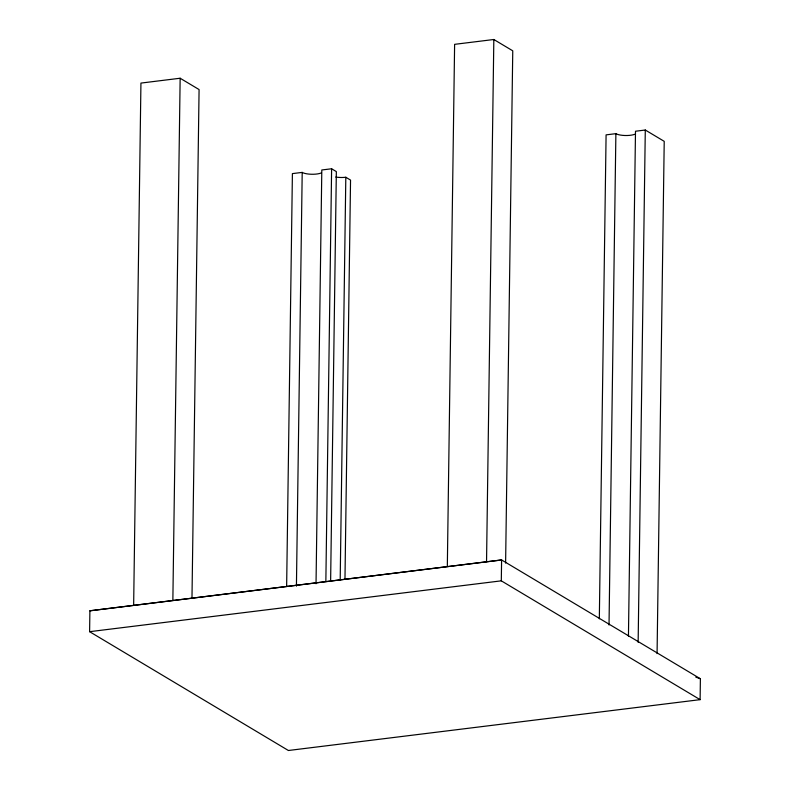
<?xml version="1.0" encoding="UTF-8"?>
<svg xmlns="http://www.w3.org/2000/svg" width="790" height="790" viewBox="0 0 790 790"><rect width="100%" height="100%" fill="white"/><g stroke="black" fill="none" stroke-linecap="round" stroke-linejoin="round"><path stroke-width="1.19" d="M89.606 631.684L89.892 610.798L501.601 559.952L700.394 678.768L700.108 699.654L288.399 750.5L89.606 631.684L501.304 580.838L700.108 699.654M133.648 605.209L140.936 83.088L180.15 78.24L199.08 89.556L191.98 598.139M172.862 600.37L180.15 78.24M286.642 586.14L292.399 173.612L302.205 172.398A10.882 3.071 0.8 0 0 321.007 173.04M296.428 586.16L302.205 172.398M316.03 583.741L321.807 169.978L331.612 168.774L336.343 171.598L330.635 580.433M325.855 581.302L331.612 168.774M340.194 579.929L345.813 177.256A10.882 3.071 0.8 0 1 335.76 177.039M344.973 579.07L350.543 180.081L345.813 177.256M447.328 566.47L454.615 44.339L493.829 39.5L512.759 50.817L505.61 563.092M486.541 561.621L493.829 39.5M501.304 580.838L501.601 559.952L89.892 610.798M599.324 618.817L606.088 134.873L615.884 133.658A10.882 3.071 0.8 0 0 634.686 134.29M609.021 624.999L615.884 133.658M628.445 636.128L635.496 131.239L645.292 130.024L664.222 141.341L657.073 653.616M638.142 642.3L645.292 130.024M695.822 677.158L700.394 678.768"/></g></svg>
